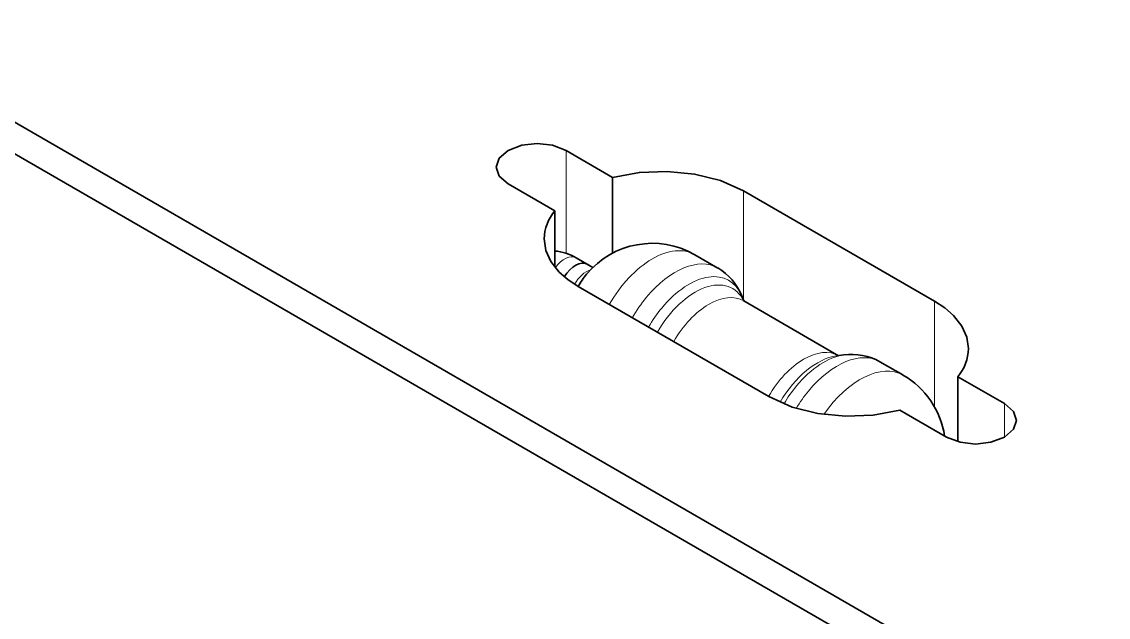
# Model space of a CAD drawing. Extents: x 428 to 891, y 189 to 670.
# Drawn here: x 767.1 to 781.13, y 638.34 to 646.02 of the extents above; entities that cross this region are included whole.
import ezdxf

# ---------------------------------------------------------------- set-up
doc = ezdxf.new("R2010")
doc.units = 0

msp = doc.modelspace()

# ---------------------------------------------------------------- linework, layer by layer
at = {"color": 7, "lineweight": 35}
for p, q in [((784.561, 634.594), (748.666, 655.318)), ((784.208, 634.39), (748.666, 654.91))]:
    msp.add_line(p, q, dxfattribs=at)
at = {"color": 7, "lineweight": 35, "ltscale": 0.017327}
for p, q in [((774.729, 644.016), (774.129, 644.363)), ((773.381, 643.931), (773.981, 643.584)), ((779.786, 641.097), (779.186, 641.443)), ((778.438, 641.011), (779.038, 640.665))]:
    msp.add_line(p, q, dxfattribs=at)
at = {"color": 7, "lineweight": 13, "ltscale": 0.033182}
msp.add_line((774.129, 644.363), (774.129, 643.036), dxfattribs=at)
at = {"color": 7, "lineweight": 35, "ltscale": 0.024431}
msp.add_line((774.729, 644.016), (774.729, 643.039), dxfattribs=at)
at = {"color": 7, "lineweight": 35, "ltscale": 0.071084}
msp.add_line((778.883, 642.42), (776.42, 643.841), dxfattribs=at)
at = {"color": 7, "lineweight": 13, "ltscale": 0.035524}
msp.add_line((776.42, 643.841), (776.42, 642.42), dxfattribs=at)
at = {"color": 7, "lineweight": 35, "ltscale": 0.018118}
msp.add_line((773.981, 643.584), (773.981, 642.86), dxfattribs=at)
at = {"color": 7, "lineweight": 35, "ltscale": 0.006207}
msp.add_line((774.258, 642.978), (774.473, 642.854), dxfattribs=at)
at = {"color": 7, "lineweight": 35, "ltscale": 0.008566}
msp.add_line((775.79, 643.018), (776.087, 642.846), dxfattribs=at)
at = {"color": 7, "lineweight": 35, "ltscale": 0.00212}
msp.add_line((774.4, 642.896), (774.473, 642.854), dxfattribs=at)
at = {"color": 7, "lineweight": 35, "ltscale": 0.071083}
msp.add_line((774.284, 642.608), (776.747, 641.187), dxfattribs=at)
at = {"color": 7, "lineweight": 35, "ltscale": 0.001756}
msp.add_line((776.422, 642.421), (776.396, 642.486), dxfattribs=at)
at = {"color": 7, "lineweight": 35, "ltscale": 0.000145632}
msp.add_line((776.421, 642.422), (776.416, 642.426), dxfattribs=at)
at = {"color": 7, "lineweight": 35, "ltscale": 0.035355}
msp.add_line((776.421, 642.422), (777.646, 641.715), dxfattribs=at)
at = {"color": 7, "lineweight": 13, "ltscale": 0.034039}
msp.add_line((778.883, 642.42), (778.883, 641.058), dxfattribs=at)
at = {"color": 7, "lineweight": 35, "ltscale": 0.002461}
msp.add_line((777.617, 641.712), (777.714, 641.725), dxfattribs=at)
at = {"color": 7, "lineweight": 35, "ltscale": 0.008565}
msp.add_line((778.18, 641.637), (778.477, 641.466), dxfattribs=at)
at = {"color": 7, "lineweight": 35, "ltscale": 0.020973}
msp.add_line((779.186, 641.443), (779.186, 640.605), dxfattribs=at)
at = {"color": 7, "lineweight": 13, "ltscale": 0.010802}
msp.add_line((779.786, 641.097), (779.786, 640.665), dxfattribs=at)
at = {"color": 7, "lineweight": 35}
for points in [[(774.129, 644.363), (773.954, 644.43), (773.755, 644.452), (773.556, 644.43), (773.381, 644.363)], [(773.381, 644.363), (773.265, 644.262), (773.226, 644.147)], [(773.226, 644.147), (773.265, 644.032), (773.381, 643.931)], [(776.42, 643.841), (776.122, 643.975), (775.788, 644.059), (775.433, 644.094), (775.075, 644.08), (774.729, 644.016)], [(773.845, 643.221), (773.867, 643.074), (773.932, 642.93), (774.04, 642.793), (774.15, 642.697), (774.284, 642.608)], [(779.322, 641.807), (779.3, 641.954), (779.235, 642.098), (779.127, 642.235), (779.017, 642.331), (778.883, 642.42)], [(776.747, 641.187), (777.045, 641.053), (777.379, 640.969), (777.734, 640.934), (778.092, 640.948), (778.438, 641.011)], [(779.941, 640.881), (779.902, 640.996), (779.786, 641.097)], [(779.786, 640.665), (779.902, 640.766), (779.941, 640.881)], [(779.038, 640.665), (779.213, 640.598), (779.412, 640.575), (779.611, 640.598), (779.786, 640.665)]]:
    msp.add_lwpolyline(points, dxfattribs=at)
for centre, radius, start, end in [((774.432, 643.207), 0.587, 140.0462, 178.5978), ((773.937, 642.441), 0.626, 59.042, 85.9918), ((775.24, 642.065), 1.1, 60.001, 140.3854), ((775.24, 642.065), 1.1, 140.3861, 150.3417), ((775.718, 642.218), 0.729, 21.6332, 59.6145), ((778.735, 641.821), 0.587, 320.0503, 358.5976), ((777.82, 641.003), 0.729, 60.3987, 98.3534), ((777.926, 640.513), 1.1, 8.6627, 59.9858)]:
    msp.add_arc(centre, radius, start, end, dxfattribs=at)
at = {"color": 7, "lineweight": 13}
for centre, major_axis, start_param, end_param in [((775.24, 642.065), (-0.55, -0.953), 3.141622, 4.71905), ((774.108, 642.718), (-0.15, -0.26), 3.141593, 4.529195), ((775.537, 641.894), (0.55, 0.953), 0.000029, 1.285398), ((774.391, 642.555), (-0.15, -0.26), 3.686737, 4.733313), ((775.794, 641.745), (-0.484, -0.837), 2.768228, 4.719963), ((775.713, 641.792), (0.516, 0.895), 5.862605, 7.568583), ((775.971, 641.643), (-0.45, -0.779), 3.141622, 4.720526), ((775.537, 641.894), (-0.55, -0.953), 4.426991, 4.71905), ((775.713, 641.792), (-0.516, -0.895), 4.426991, 4.71948), ((777.196, 640.936), (-0.45, -0.779), 3.141622, 4.720526), ((777.373, 640.834), (-0.484, -0.837), 3.562174, 4.711201), ((777.453, 640.787), (0.516, 0.895), 0.420581, 1.285398), ((777.63, 640.685), (0.55, 0.953), 0.000029, 1.285398), ((777.927, 640.513), (-0.55, -0.953), 3.141622, 4.576854), ((777.453, 640.787), (-0.516, -0.895), 4.426991, 4.704884), ((777.63, 640.685), (-0.55, -0.953), 4.426991, 4.67797)]:
    msp.add_ellipse(centre, major_axis=major_axis, ratio=0.57735, start_param=start_param, end_param=end_param, dxfattribs=at)
at = {"color": 7, "lineweight": 35}
msp.add_ellipse((774.25, 642.636), major_axis=(-0.15, -0.26), ratio=0.57735, start_param=3.141593, end_param=4.675914, dxfattribs=at)

doc.saveas('drawing.dxf')
